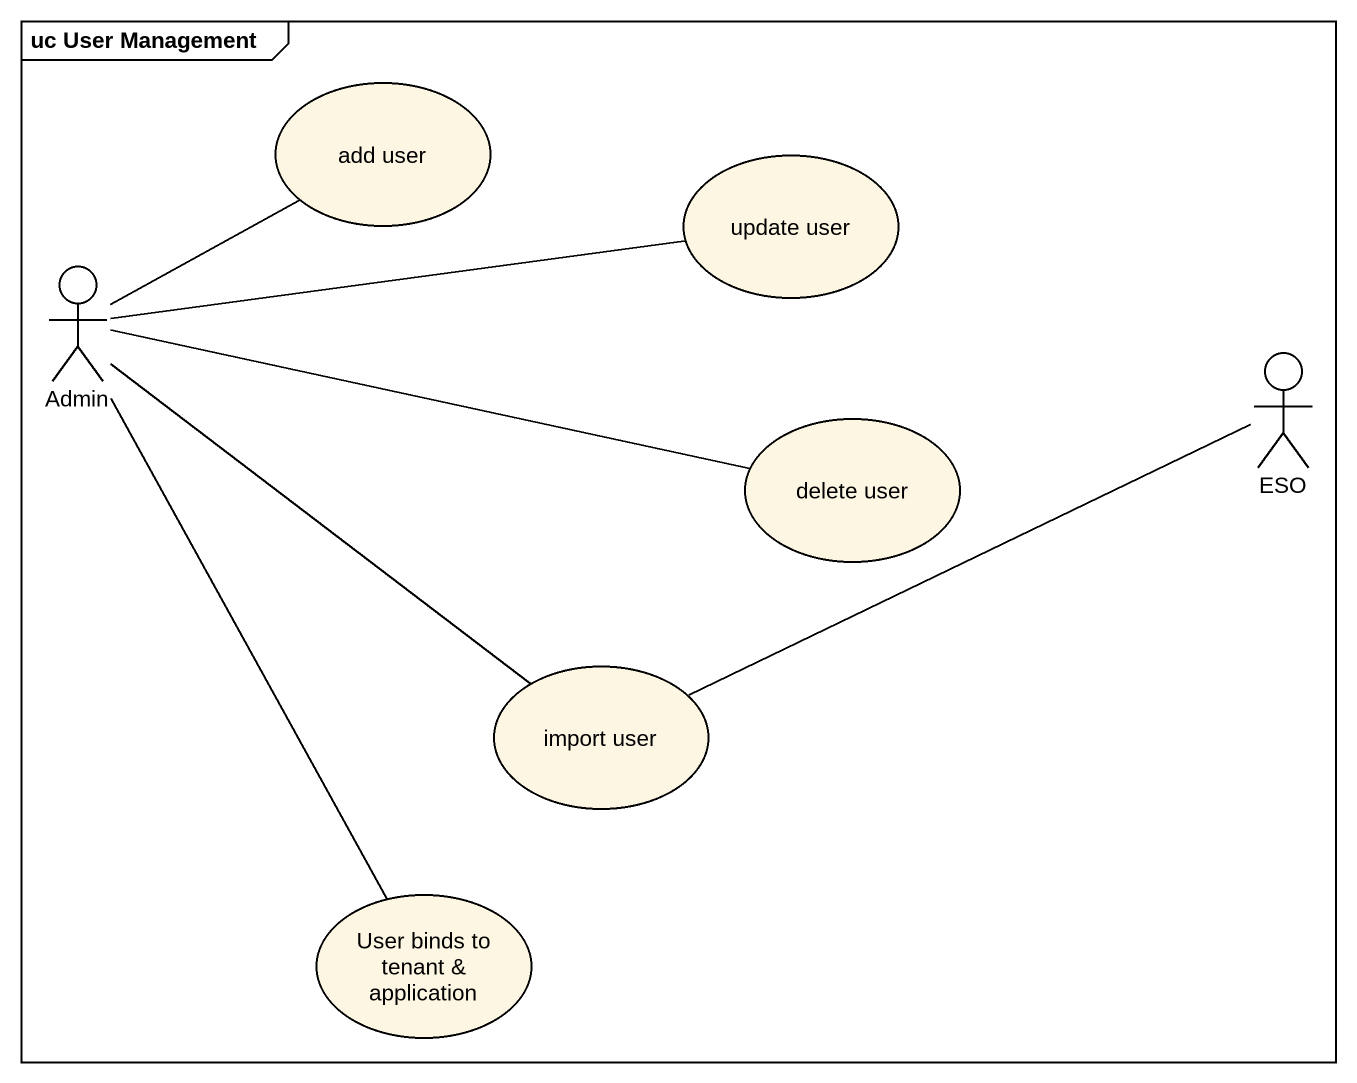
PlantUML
@startuml
mainframe uc User Management
usecase "add user" as add_user
usecase "update user" as update_user
actor Admin
usecase "delete user" as delete_user
actor ESO
usecase "import user" as import_user
usecase "User binds to tenant & application" as User_binds_to_tenant
Admin -up- add_user
Admin -right- update_user
Admin -right- delete_user
Admin -- import_user
Admin -- User_binds_to_tenant
ESO -left- import_user
@enduml
